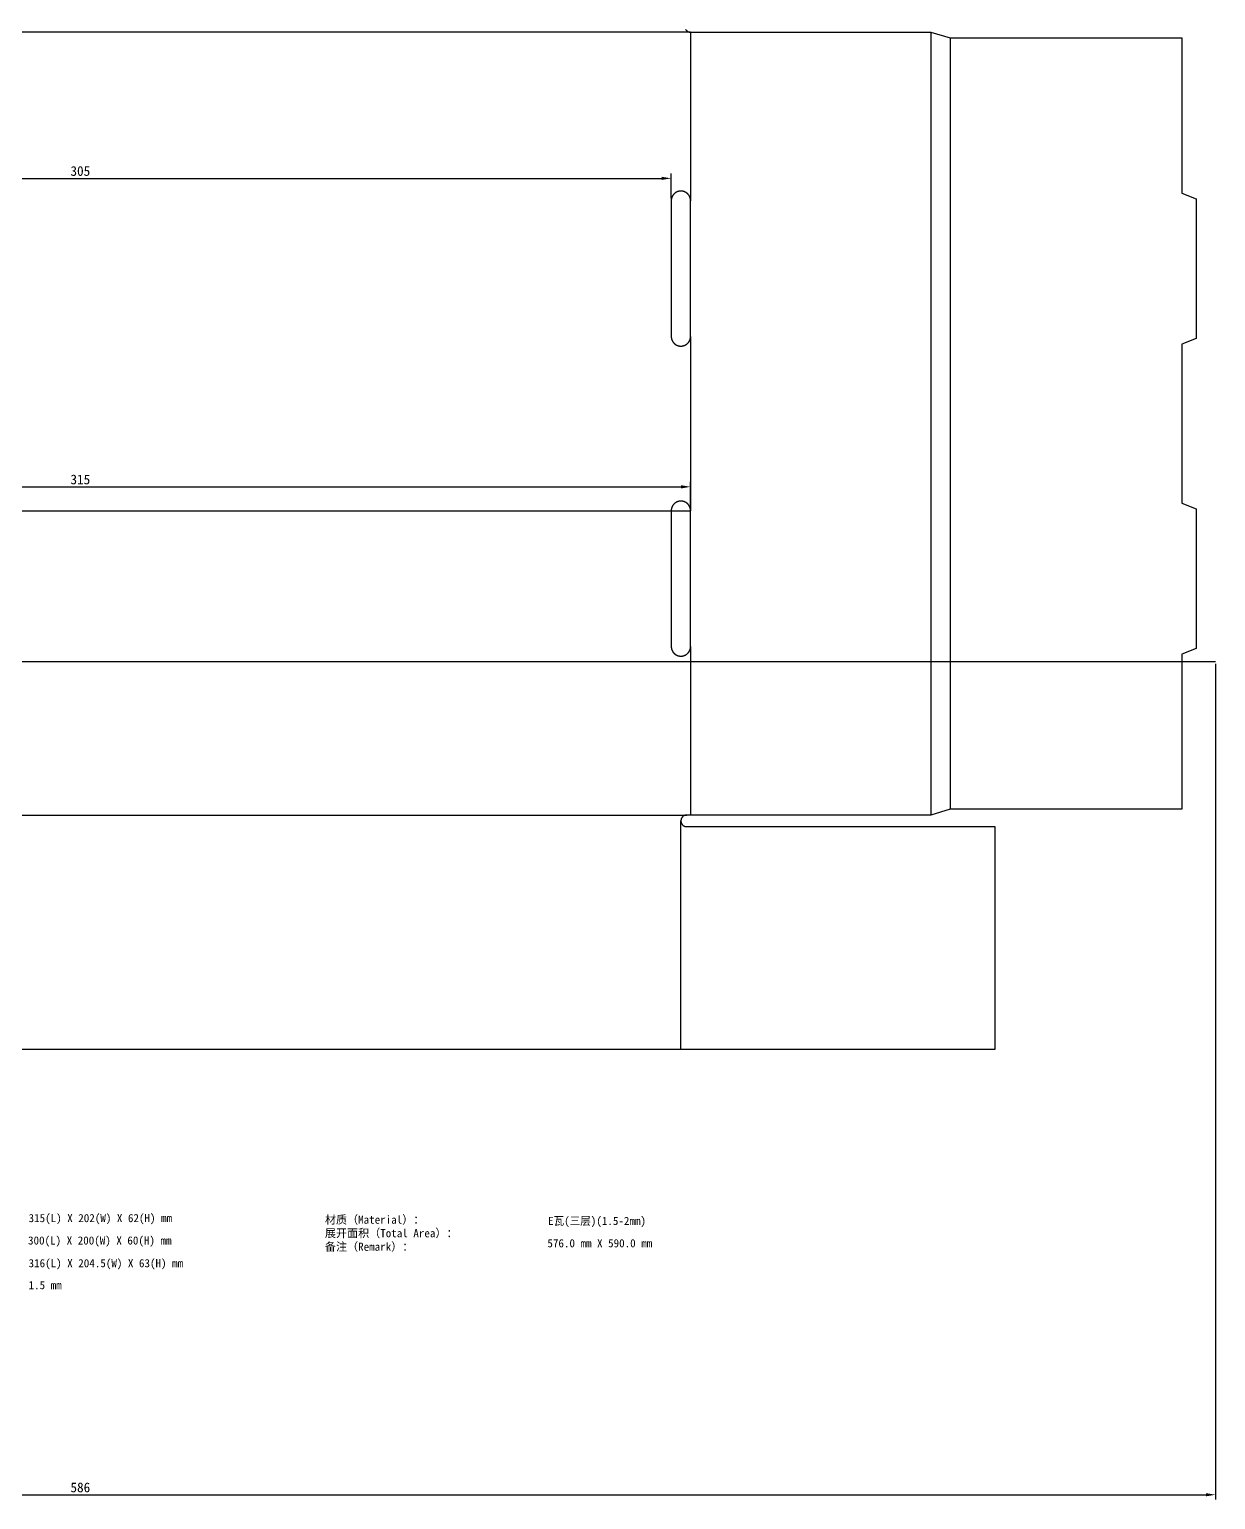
# Model space of a CAD drawing. Header units: millimetres. Extents: x -1 to 611, y -51 to 665.
# Drawn here: x 304.9 to 611, y -51.1 to 328.2 of the extents above; entities that cross this region are included whole.
import ezdxf

# ---------------------------------------------------------------- set-up
doc = ezdxf.new("R2010")
doc.units = ezdxf.units.MM
doc.layers.add('cuts', color=5, linetype='Continuous')
doc.layers.add('folds', color=1, linetype='Continuous')
doc.dimstyles.get("Standard").update_dxf_attribs({"dimtxt": 2.5, "dimasz": 2.5, "dimexe": 1.25, "dimexo": 0.625, "dimtad": 1, "dimcen": 2.5, "dimazin": 3, "dimtfac": 1, "dimtmove": 0, "dimatfit": 3, "dimarcsym": 0})

# ---------------------------------------------------------------- blocks, each defined once
blk = doc.blocks.new('*U0')
at = {"color": 5, "lineweight": 50}
blk.add_line((106.86, -9.03), (135, -9.03), dxfattribs=at)
at = {"color": 1, "lineweight": 50}
blk.add_line((106.86, -17.05), (135, -17.05), dxfattribs=at)
at = {"color": 3, "lineweight": 50}
blk.add_line((106.86, -24.57), (135, -24.57), dxfattribs=at)
at = {"color": 30}
blk.add_lwpolyline([(15.09, -16.7), (15.09, -17.11), (14.93, -18.35), (14.45, -19.89), (13.69, -21.28), (12.69, -22.49), (11.48, -23.49), (10.09, -24.25), (8.55, -24.73), (7.31, -24.89), (6.9, -24.89), (6.49, -24.89), (5.25, -24.73), (3.71, -24.25), (2.32, -23.49), (1.11, -22.49), (0.11, -21.28), (-0.65, -19.89), (-1.13, -18.35), (-1.29, -17.11), (-1.29, -16.7), (-1.29, -16.29), (-1.13, -15.05), (-0.65, -13.51), (0.11, -12.12), (1.11, -10.9), (2.32, -9.9), (3.71, -9.15), (5.25, -8.67), (6.49, -8.5), (6.9, -8.5), (7.31, -8.5), (8.55, -8.67), (10.09, -9.15), (11.48, -9.9), (12.69, -10.9), (13.69, -12.12), (14.45, -13.51), (14.93, -15.05), (15.09, -16.29), (15.09, -16.7)], close=True, dxfattribs=at)
at = {"color": 7}
for points in [[(6.9, -22.41), (6.84, -22.41), (6.66, -22.36), (6.64, -22.34), (2.14, -19.74), (2.1, -19.72), (1.95, -19.55), (1.88, -19.36), (1.88, -19.3), (1.88, -16.57), (1.88, -16.5), (1.95, -16.31), (2.1, -16.14), (2.13, -16.12), (2.17, -16.1), (2.39, -16.05), (2.61, -16.1), (2.65, -16.12), (5.11, -17.53), (5.15, -17.56), (5.3, -17.72), (5.37, -17.91), (5.37, -17.98), (5.37, -20.42), (6.9, -21.31), (10.89, -19), (10.89, -14.39), (6.9, -12.08), (3.42, -14.09), (7.15, -16.25), (7.19, -16.27), (7.34, -16.44), (7.41, -16.63), (7.41, -16.7), (7.41, -19.4), (7.41, -19.49), (7.26, -19.76), (6.99, -19.91), (6.9, -19.91), (6.81, -19.91), (6.53, -19.76), (6.38, -19.49), (6.38, -19.4), (6.38, -16.99), (2.13, -14.54), (2.1, -14.51), (1.95, -14.35), (1.88, -14.16), (1.88, -14.09), (1.88, -14.03), (1.95, -13.84), (2.1, -13.67), (2.13, -13.65), (6.64, -11.05), (6.68, -11.02), (6.9, -10.98), (7.11, -11.02), (7.15, -11.05), (11.66, -13.65), (11.7, -13.67), (11.85, -13.84), (11.92, -14.03), (11.92, -14.09), (11.92, -19.3), (11.92, -19.36), (11.85, -19.55), (11.7, -19.72), (11.66, -19.74), (7.15, -22.34), (7.13, -22.35), (6.96, -22.41), (6.9, -22.41)], [(21.36, -11.14), (21.4, -11.14), (21.54, -11.22), (21.59, -11.38), (21.59, -11.41), (21.59, -11.41), (21.58, -11.43), (21.51, -11.7), (21.49, -11.74), (28.55, -11.74), (28.62, -11.74), (28.82, -11.85), (28.93, -12.05), (28.93, -12.12), (28.93, -17.85), (28.93, -18.03), (28.79, -18.59), (28.48, -19.11), (28.39, -19.2), (28.3, -19.29), (27.77, -19.6), (27.2, -19.74), (27.01, -19.74), (25.91, -19.74), (25.84, -19.74), (25.64, -19.63), (25.53, -19.43), (25.53, -19.36), (25.53, -18.63), (19.98, -18.63), (19.98, -20.48), (19.98, -20.55), (20.08, -20.78), (20.32, -20.88), (20.4, -20.88), (27.7, -20.88), (27.96, -20.88), (28.65, -20.73), (28.73, -20.7), (28.77, -20.68), (28.92, -20.68), (29.08, -20.74), (29.2, -20.87), (29.24, -21.01), (29.24, -21.05), (29.24, -21.69), (29.24, -21.74), (29.17, -21.9), (29.03, -22.03), (28.99, -22.04), (28.89, -22.08), (28.01, -22.25), (27.71, -22.25), (20, -22.25), (19.83, -22.25), (19.33, -22.16), (18.84, -21.88), (18.55, -21.41), (18.46, -20.92), (18.46, -20.75), (18.46, -17.7), (18.46, -17.64), (18.57, -17.44), (18.77, -17.33), (18.84, -17.33), (24.19, -17.33), (24.19, -15.48), (19.61, -15.48), (19.55, -15.48), (19.35, -15.38), (19.25, -15.19), (19.25, -15.12), (19.25, -14.97), (19.19, -15.01), (18.6, -15.4), (18.54, -15.43), (18.5, -15.45), (18.35, -15.48), (18.17, -15.42), (18.03, -15.29), (17.98, -15.15), (17.98, -15.1), (17.98, -14.11), (17.98, -14.06), (18.03, -13.92), (18.15, -13.8), (18.18, -13.78), (18.29, -13.72), (18.8, -13.33), (19.25, -12.85), (19.34, -12.74), (19.4, -12.65), (19.9, -11.68), (19.93, -11.58), (19.95, -11.51), (20.16, -11.26), (20.44, -11.13), (20.54, -11.13), (21.36, -11.13), (21.36, -11.14)], [(37.06, -11.14), (37.13, -11.14), (37.35, -11.26), (37.47, -11.47), (37.47, -11.55), (37.47, -20.6), (37.47, -20.79), (37.36, -21.36), (37.11, -21.8), (37.03, -21.87), (36.96, -21.93), (36.49, -22.16), (35.92, -22.26), (35.74, -22.26), (34.17, -22.26), (34.1, -22.26), (33.9, -22.15), (33.79, -21.95), (33.79, -21.88), (33.79, -21.17), (33.79, -21.1), (33.9, -20.9), (34.1, -20.79), (34.17, -20.79), (35.25, -20.79), (35.3, -20.79), (35.47, -20.75), (35.65, -20.63), (35.77, -20.45), (35.81, -20.28), (35.81, -20.23), (35.81, -11.55), (35.81, -11.48), (35.93, -11.26), (36.15, -11.14), (36.22, -11.14), (37.06, -11.14), (37.06, -11.14)], [(48.72, -11.15), (49.86, -11.15), (49.92, -11.15), (50.13, -11.21), (50.33, -11.33), (50.37, -11.37), (50.46, -11.47), (51.09, -11.93), (51.91, -12.36), (52.11, -12.44), (52.31, -12.52), (53.33, -12.82), (54.37, -12.98), (54.58, -12.99), (54.63, -12.99), (54.82, -13.09), (54.92, -13.28), (54.92, -13.34), (54.92, -13.82), (54.92, -13.89), (54.8, -14.09), (54.57, -14.18), (54.52, -14.17), (54.39, -14.15), (53.16, -13.91), (53.04, -13.88), (53.04, -14.12), (53.04, -14.19), (52.93, -14.38), (52.73, -14.5), (52.66, -14.5), (45.93, -14.5), (45.87, -14.5), (45.67, -14.38), (45.56, -14.19), (45.56, -14.12), (45.56, -13.88), (45.43, -13.91), (44.14, -14.16), (44.01, -14.18), (43.96, -14.18), (43.77, -14.1), (43.66, -13.93), (43.66, -13.87), (43.66, -13.29), (43.66, -13.24), (43.75, -13.08), (43.91, -12.99), (43.96, -12.99), (44.17, -12.98), (45.23, -12.82), (46.27, -12.52), (46.48, -12.44), (46.67, -12.36), (47.49, -11.94), (48.11, -11.47), (48.2, -11.37), (48.24, -11.34), (48.44, -11.21), (48.65, -11.15), (48.72, -11.15)], [(20.09, -14.21), (25.28, -14.21), (25.34, -14.21), (25.54, -14.32), (25.66, -14.52), (25.66, -14.59), (25.66, -18.28), (26.57, -18.28), (26.67, -18.28), (26.96, -18.23), (27.23, -18.07), (27.39, -17.8), (27.45, -17.51), (27.45, -17.42), (27.45, -13.04), (20.94, -13.04), (20.88, -13.15), (20.17, -14.12), (20.09, -14.21)], [(33.19, -12.66), (33.25, -12.66), (33.46, -12.77), (33.57, -12.98), (33.57, -13.04), (33.56, -13.43), (33.48, -15.31), (33.31, -17.04), (33.26, -17.36), (33.21, -17.68), (32.59, -20.48), (32.51, -20.72), (32.5, -20.76), (32.38, -20.91), (32.21, -20.98), (32.15, -20.98), (31.3, -20.98), (31.25, -20.98), (31.12, -20.94), (30.99, -20.83), (30.92, -20.67), (30.92, -20.54), (30.93, -20.5), (31.01, -20.26), (31.56, -17.76), (31.6, -17.51), (31.65, -17.16), (31.96, -13.43), (31.96, -13.03), (31.96, -12.98), (32.07, -12.76), (32.27, -12.66), (32.34, -12.66), (33.19, -12.66)], [(41.17, -12.99), (42.06, -20.56), (42.06, -20.61), (41.96, -20.85), (41.75, -20.98), (41.68, -20.98), (40.84, -20.98), (40.77, -20.98), (40.58, -20.88), (40.47, -20.69), (40.46, -20.65), (39.57, -13.08), (39.56, -13.02), (39.66, -12.78), (39.88, -12.66), (39.95, -12.66), (40.79, -12.66), (40.85, -12.66), (41.04, -12.75), (41.16, -12.94), (41.17, -12.99)], [(54.29, -15.5), (54.29, -17.88), (44.29, -17.88), (44.29, -15.5), (44.29, -15.43), (44.4, -15.24), (44.6, -15.12), (44.66, -15.12), (53.91, -15.12), (53.98, -15.12), (54.18, -15.24), (54.29, -15.43), (54.29, -15.5)], [(46.8, -13.52), (51.77, -13.52), (51.52, -13.43), (50.39, -12.9), (49.45, -12.25), (49.29, -12.1), (49.13, -12.24), (48.18, -12.88), (47.05, -13.43), (46.8, -13.52)], [(2.91, -19), (4.34, -19.83), (4.34, -18.28), (2.91, -17.45), (2.91, -19)], [(54.56, -19.01), (54.56, -21.09), (54.57, -21.09), (54.63, -21.09), (54.82, -21.2), (54.92, -21.38), (54.92, -21.44), (54.92, -22.26), (43.66, -22.26), (43.66, -21.44), (43.66, -21.38), (43.76, -21.2), (43.95, -21.09), (44.01, -21.09), (44.01, -19.01), (44.01, -18.95), (44.12, -18.75), (44.32, -18.64), (44.39, -18.64), (54.18, -18.64), (54.24, -18.64), (54.44, -18.75), (54.56, -18.95), (54.56, -19.01)], [(45.78, -16.96), (52.8, -16.96), (52.8, -16.08), (45.78, -16.08), (45.78, -16.96)], [(45.4, -21.09), (47.23, -21.09), (47.23, -19.76), (45.4, -19.76), (45.4, -21.09)], [(48.4, -21.09), (50.17, -21.09), (50.17, -19.76), (48.4, -19.76), (48.4, -21.09)], [(51.35, -21.09), (53.16, -21.09), (53.16, -19.76), (51.35, -19.76), (51.35, -21.09)]]:
    blk.add_lwpolyline(points, close=True, dxfattribs=at)
at = {"insert": (62.48, -7.22), "char_height": 2.81671, "attachment_point": 1}
blk.add_mtext_dynamic_manual_height_columns('{\\fArial Unicode MS|b0|i0|c134|p0;切割线（\\fSimSun|b0|i0|c134|p2;Cut Lines\\fArial Unicode MS|b0|i0|c134|p0;）\\fSimSun|b0|i0|c134|p2;\\P\\fArial Unicode MS|b0|i0|c134|p0;折叠线（\\fSimSun|b0|i0|c134|p2;Fold Lines\\fArial Unicode MS|b0|i0|c134|p0;）\\fSimSun|b0|i0|c134|p2;\\H2.14166x; \\H0.46693x;\\P\\fArial Unicode MS|b0|i0|c134|p0;出血线（\\fSimSun|b0|i0|c134|p2;Bleed Lines\\fArial Unicode MS|b0|i0|c134|p0;）\\H1.76775x; }', width=43.0189, gutter_width=112.21, heights=[22.95], dxfattribs=at)
at = {"lineweight": 211}
for s, width, heights, insert, char_height, attachment_point in [('{\\fSimSun|b0|i0|c134|p2;盒型名称}', 19.2043, [0], (149.15, -7.02), 2.9911, 1), ('{\\fArial Unicode MS|b0|i0|c134|p0;制造尺寸（\\fSimSun|b0|i0|c134|p2;\\C0;Manufacturing Dimensions\\fArial Unicode MS|b0|i0|c134|p0;\\C256;）：\\fSimSun|b0|i0|c134|p2;\\P\\fArial Unicode MS|b0|i0|c134|p0;\\C0;内尺寸（\\fSimSun|b0|i0|c134|p2;Inside Dimensions\\fArial Unicode MS|b0|i0|c134|p0;）：\\fSimSun|b0|i0|c134|p2;\\H2.13842x; \\H0.46764x;\\P\\fArial Unicode MS|b0|i0|c134|p0;外尺寸（\\fSimSun|b0|i0|c134|p2;Outside Dimensions\\fArial Unicode MS|b0|i0|c134|p0;）：\\fSimSun|b0|i0|c134|p2;\\H1.76014x; \\H0.56814x;\\P\\fArial Unicode MS|b0|i0|c134|p0;厚度（\\fSimSun|b0|i0|c134|p2;Thickness\\fArial Unicode MS|b0|i0|c134|p0;）：\\H1.88094x; }', 62.394, [0], (238.61, -7.12), 2.09375, 1), ('315(L) X 202(W) X 62(H) mm', 66.9285, [0], (304.64, -7.45), 2.0938, 1), ('{\\fArial Unicode MS|b0|i0|c134|p0;材质（\\fSimSun|b0|i0|c134|p2;\\C0;Material\\fArial Unicode MS|b0|i0|c134|p0;\\C256;）：\\fSimSun|b0|i0|c134|p2;\\P\\fArial Unicode MS|b0|i0|c134|p0;\\C0;展开面积（\\fSimSun|b0|i0|c134|p2;Total Area\\fArial Unicode MS|b0|i0|c134|p0;）：\\fSimSun|b0|i0|c134|p2;\\H2.13381x; \\H0.46865x;\\P\\fArial Unicode MS|b0|i0|c134|p0;备注（\\fSimSun|b0|i0|c134|p2;Remark\\fArial Unicode MS|b0|i0|c134|p0;）：\\H1.76559x; }', 55.946, [0], (381.12, -7.86), 2.09375, 1), ('E瓦(三层)(1.5-2mm)', 66.9285, [0], (438.73, -8.18), 2.0938, 1), ('飞机盒', 81.4197, [9.16], (189.54, -16.4), 4.487, 5), ('300(L) X 200(W) X 60(H) mm', 66.8699, [0], (304.5, -13.23), 2.0938, 1), ('576.0 mm X 590.0 mm', 66.9676, [0], (438.54, -13.94), 2.0938, 1), ('316(L) X 204.5(W) X 63(H) mm', 66.9676, [0], (304.64, -19.09), 2.0938, 1), ('{\\fSimSun|b0|i0|c134|p2;盒型ID：}', 19.2043, [0], (148.99, -22.71), 2.9911, 1), ('150010', 19.2043, [0], (165.49, -23.05), 2.991, 1), ('1.5 mm', 66.909, [0], (304.64, -24.75), 2.094, 1)]:
    blk.add_mtext_dynamic_manual_height_columns(s, width=width, gutter_width=214.48, heights=heights, dxfattribs=dict(at, insert=insert, char_height=char_height, attachment_point=attachment_point))
blk = doc.blocks.new('traditional')
at = {"layer": 'cuts'}
for p, q in [((445.5, 267.5), (507.5, 267.5)), ((507.5, 267.5), (512.5, 266)), ((512.5, 266), (572.25, 266)), ((572.25, 266), (572.25, 226)), ((440.5, 224), (440.5, 189)), ((443, 226.5), (443, 226.5)), ((445.5, 189), (445.5, 224)), ((445.5, 224), (445.5, 224)), ((572.25, 226), (576, 224.5)), ((576, 224.5), (576, 188.5)), ((443, 186.5), (443, 186.5)), ((576, 188.5), (572.25, 187)), ((572.25, 187), (572.25, 146)), ((443, 146.5), (443, 146.5)), ((572.25, 146), (576, 144.5)), ((576, 144.5), (576, 108.5)), ((440.5, 144), (440.5, 109)), ((445.5, 109), (445.5, 144)), ((445.5, 144), (445.5, 144)), ((443, 106.5), (443, 106.5)), ((576, 108.5), (572.25, 107)), ((572.25, 107), (572.25, 67)), ((445.5, 65.5), (444.5, 65.5)), ((507.5, 65.5), (445.5, 65.5)), ((512.5, 67), (507.5, 65.5)), ((572.25, 67), (512.5, 67)), ((444.5, 62.5), (446, 62.5)), ((446, 62.5), (524, 62.5)), ((524, 62.5), (524, 5)), ((443, 5), (52, 5)), ((524, 5), (443, 5))]:
    blk.add_line(p, q, dxfattribs=at)
for points in [[(444.22, 268.22), (444.23, 268.2), (444.25, 268.18), (444.26, 268.16), (444.27, 268.14), (444.29, 268.12), (444.3, 268.1), (444.31, 268.08), (444.33, 268.06), (444.34, 268.04), (444.36, 268.03), (444.37, 268.01), (444.39, 267.99), (444.41, 267.97), (444.42, 267.96), (444.44, 267.94), (444.46, 267.92), (444.47, 267.91), (444.49, 267.89), (444.51, 267.87), (444.53, 267.86), (444.54, 267.84), (444.56, 267.83), (444.58, 267.81), (444.6, 267.8), (444.62, 267.79), (444.64, 267.77), (444.66, 267.76), (444.68, 267.75), (444.7, 267.73), (444.72, 267.72), (444.74, 267.71), (444.76, 267.7), (444.78, 267.69), (444.8, 267.67), (444.82, 267.66), (444.84, 267.65), (444.86, 267.64), (444.88, 267.63), (444.9, 267.62), (444.93, 267.61), (444.95, 267.61), (444.97, 267.6), (444.99, 267.59), (445.01, 267.58), (445.04, 267.57), (445.06, 267.57), (445.08, 267.56), (445.1, 267.55), (445.13, 267.55), (445.15, 267.54), (445.17, 267.54), (445.2, 267.53), (445.22, 267.53), (445.24, 267.52), (445.27, 267.52), (445.29, 267.51), (445.31, 267.51), (445.34, 267.51), (445.36, 267.51), (445.38, 267.5), (445.41, 267.5), (445.43, 267.5), (445.45, 267.5), (445.48, 267.5), (445.5, 267.5)], [(443, 226.5), (442.96, 226.5), (442.92, 226.5), (442.88, 226.5), (442.84, 226.5), (442.8, 226.49), (442.76, 226.49), (442.73, 226.48), (442.69, 226.48), (442.65, 226.48), (442.61, 226.47), (442.57, 226.46), (442.53, 226.46), (442.49, 226.45), (442.45, 226.44), (442.42, 226.43), (442.38, 226.42), (442.34, 226.41), (442.3, 226.4), (442.26, 226.39), (442.23, 226.38), (442.19, 226.37), (442.15, 226.35), (442.12, 226.34), (442.08, 226.32), (442.04, 226.31), (442.01, 226.29), (441.97, 226.28), (441.94, 226.26), (441.9, 226.25), (441.87, 226.23), (441.83, 226.21), (441.8, 226.19), (441.76, 226.17), (441.73, 226.15), (441.69, 226.13), (441.66, 226.11), (441.63, 226.09), (441.59, 226.07), (441.56, 226.05), (441.53, 226.02), (441.5, 226), (441.47, 225.98), (441.44, 225.95), (441.41, 225.93), (441.38, 225.9), (441.35, 225.88), (441.32, 225.85), (441.29, 225.82), (441.26, 225.8), (441.23, 225.77), (441.2, 225.74), (441.18, 225.71), (441.15, 225.68), (441.12, 225.65), (441.1, 225.62), (441.07, 225.59), (441.05, 225.56), (441.02, 225.53), (441, 225.5), (440.98, 225.47), (440.95, 225.44), (440.93, 225.41), (440.91, 225.37), (440.89, 225.34), (440.87, 225.31), (440.85, 225.27), (440.83, 225.24), (440.81, 225.2), (440.79, 225.17), (440.77, 225.13), (440.75, 225.1), (440.74, 225.06), (440.72, 225.03), (440.71, 224.99), (440.69, 224.96), (440.68, 224.92), (440.66, 224.88), (440.65, 224.85), (440.63, 224.81), (440.62, 224.77), (440.61, 224.74), (440.6, 224.7), (440.59, 224.66), (440.58, 224.62), (440.57, 224.58), (440.56, 224.55), (440.55, 224.51), (440.54, 224.47), (440.54, 224.43), (440.53, 224.39), (440.52, 224.35), (440.52, 224.31), (440.52, 224.27), (440.51, 224.24), (440.51, 224.2), (440.5, 224.16), (440.5, 224.12), (440.5, 224.08), (440.5, 224.04), (440.5, 224)], [(445.5, 224), (445.5, 224.04), (445.5, 224.08), (445.5, 224.12), (445.5, 224.16), (445.49, 224.2), (445.49, 224.24), (445.48, 224.27), (445.48, 224.31), (445.48, 224.35), (445.47, 224.39), (445.46, 224.43), (445.46, 224.47), (445.45, 224.51), (445.44, 224.55), (445.43, 224.58), (445.42, 224.62), (445.41, 224.66), (445.4, 224.7), (445.39, 224.74), (445.38, 224.77), (445.37, 224.81), (445.35, 224.85), (445.34, 224.88), (445.32, 224.92), (445.31, 224.96), (445.29, 224.99), (445.28, 225.03), (445.26, 225.06), (445.25, 225.1), (445.23, 225.13), (445.21, 225.17), (445.19, 225.2), (445.17, 225.24), (445.15, 225.27), (445.13, 225.31), (445.11, 225.34), (445.09, 225.37), (445.07, 225.41), (445.05, 225.44), (445.02, 225.47), (445, 225.5), (444.98, 225.53), (444.95, 225.56), (444.93, 225.59), (444.9, 225.62), (444.88, 225.65), (444.85, 225.68), (444.82, 225.71), (444.8, 225.74), (444.77, 225.77), (444.74, 225.8), (444.71, 225.82), (444.68, 225.85), (444.65, 225.88), (444.62, 225.9), (444.59, 225.93), (444.56, 225.95), (444.53, 225.98), (444.5, 226), (444.47, 226.02), (444.44, 226.05), (444.41, 226.07), (444.37, 226.09), (444.34, 226.11), (444.31, 226.13), (444.27, 226.15), (444.24, 226.17), (444.2, 226.19), (444.17, 226.21), (444.13, 226.23), (444.1, 226.25), (444.06, 226.26), (444.03, 226.28), (443.99, 226.29), (443.96, 226.31), (443.92, 226.32), (443.88, 226.34), (443.85, 226.35), (443.81, 226.37), (443.77, 226.38), (443.74, 226.39), (443.7, 226.4), (443.66, 226.41), (443.62, 226.42), (443.58, 226.43), (443.55, 226.44), (443.51, 226.45), (443.47, 226.46), (443.43, 226.46), (443.39, 226.47), (443.35, 226.48), (443.31, 226.48), (443.27, 226.48), (443.24, 226.49), (443.2, 226.49), (443.16, 226.5), (443.12, 226.5), (443.08, 226.5), (443.04, 226.5), (443, 226.5)], [(440.5, 189), (440.5, 188.96), (440.5, 188.92), (440.5, 188.88), (440.5, 188.84), (440.51, 188.8), (440.51, 188.76), (440.52, 188.73), (440.52, 188.69), (440.52, 188.65), (440.53, 188.61), (440.54, 188.57), (440.54, 188.53), (440.55, 188.49), (440.56, 188.45), (440.57, 188.42), (440.58, 188.38), (440.59, 188.34), (440.6, 188.3), (440.61, 188.26), (440.62, 188.23), (440.63, 188.19), (440.65, 188.15), (440.66, 188.12), (440.68, 188.08), (440.69, 188.04), (440.71, 188.01), (440.72, 187.97), (440.74, 187.94), (440.75, 187.9), (440.77, 187.87), (440.79, 187.83), (440.81, 187.8), (440.83, 187.76), (440.85, 187.73), (440.87, 187.69), (440.89, 187.66), (440.91, 187.63), (440.93, 187.59), (440.95, 187.56), (440.98, 187.53), (441, 187.5), (441.02, 187.47), (441.05, 187.44), (441.07, 187.41), (441.1, 187.38), (441.12, 187.35), (441.15, 187.32), (441.18, 187.29), (441.2, 187.26), (441.23, 187.23), (441.26, 187.2), (441.29, 187.18), (441.32, 187.15), (441.35, 187.12), (441.38, 187.1), (441.41, 187.07), (441.44, 187.05), (441.47, 187.02), (441.5, 187), (441.53, 186.98), (441.56, 186.95), (441.59, 186.93), (441.63, 186.91), (441.66, 186.89), (441.69, 186.87), (441.73, 186.85), (441.76, 186.83), (441.8, 186.81), (441.83, 186.79), (441.87, 186.77), (441.9, 186.75), (441.94, 186.74), (441.97, 186.72), (442.01, 186.71), (442.04, 186.69), (442.08, 186.68), (442.12, 186.66), (442.15, 186.65), (442.19, 186.63), (442.23, 186.62), (442.26, 186.61), (442.3, 186.6), (442.34, 186.59), (442.38, 186.58), (442.42, 186.57), (442.45, 186.56), (442.49, 186.55), (442.53, 186.54), (442.57, 186.54), (442.61, 186.53), (442.65, 186.52), (442.69, 186.52), (442.73, 186.52), (442.76, 186.51), (442.8, 186.51), (442.84, 186.5), (442.88, 186.5), (442.92, 186.5), (442.96, 186.5), (443, 186.5)], [(443, 186.5), (443.04, 186.5), (443.08, 186.5), (443.12, 186.5), (443.16, 186.5), (443.2, 186.51), (443.24, 186.51), (443.27, 186.52), (443.31, 186.52), (443.35, 186.52), (443.39, 186.53), (443.43, 186.54), (443.47, 186.54), (443.51, 186.55), (443.55, 186.56), (443.58, 186.57), (443.62, 186.58), (443.66, 186.59), (443.7, 186.6), (443.74, 186.61), (443.77, 186.62), (443.81, 186.63), (443.85, 186.65), (443.88, 186.66), (443.92, 186.68), (443.96, 186.69), (443.99, 186.71), (444.03, 186.72), (444.06, 186.74), (444.1, 186.75), (444.13, 186.77), (444.17, 186.79), (444.2, 186.81), (444.24, 186.83), (444.27, 186.85), (444.31, 186.87), (444.34, 186.89), (444.37, 186.91), (444.41, 186.93), (444.44, 186.95), (444.47, 186.98), (444.5, 187), (444.53, 187.02), (444.56, 187.05), (444.59, 187.07), (444.62, 187.1), (444.65, 187.12), (444.68, 187.15), (444.71, 187.18), (444.74, 187.2), (444.77, 187.23), (444.8, 187.26), (444.82, 187.29), (444.85, 187.32), (444.88, 187.35), (444.9, 187.38), (444.93, 187.41), (444.95, 187.44), (444.98, 187.47), (445, 187.5), (445.02, 187.53), (445.05, 187.56), (445.07, 187.59), (445.09, 187.63), (445.11, 187.66), (445.13, 187.69), (445.15, 187.73), (445.17, 187.76), (445.19, 187.8), (445.21, 187.83), (445.23, 187.87), (445.25, 187.9), (445.26, 187.94), (445.28, 187.97), (445.29, 188.01), (445.31, 188.04), (445.32, 188.08), (445.34, 188.12), (445.35, 188.15), (445.37, 188.19), (445.38, 188.23), (445.39, 188.26), (445.4, 188.3), (445.41, 188.34), (445.42, 188.38), (445.43, 188.42), (445.44, 188.45), (445.45, 188.49), (445.46, 188.53), (445.46, 188.57), (445.47, 188.61), (445.48, 188.65), (445.48, 188.69), (445.48, 188.73), (445.49, 188.76), (445.49, 188.8), (445.5, 188.84), (445.5, 188.88), (445.5, 188.92), (445.5, 188.96), (445.5, 189)], [(443, 146.5), (442.96, 146.5), (442.92, 146.5), (442.88, 146.5), (442.84, 146.5), (442.8, 146.49), (442.76, 146.49), (442.73, 146.48), (442.69, 146.48), (442.65, 146.48), (442.61, 146.47), (442.57, 146.46), (442.53, 146.46), (442.49, 146.45), (442.45, 146.44), (442.42, 146.43), (442.38, 146.42), (442.34, 146.41), (442.3, 146.4), (442.26, 146.39), (442.23, 146.38), (442.19, 146.37), (442.15, 146.35), (442.12, 146.34), (442.08, 146.32), (442.04, 146.31), (442.01, 146.29), (441.97, 146.28), (441.94, 146.26), (441.9, 146.25), (441.87, 146.23), (441.83, 146.21), (441.8, 146.19), (441.76, 146.17), (441.73, 146.15), (441.69, 146.13), (441.66, 146.11), (441.63, 146.09), (441.59, 146.07), (441.56, 146.05), (441.53, 146.02), (441.5, 146), (441.47, 145.98), (441.44, 145.95), (441.41, 145.93), (441.38, 145.9), (441.35, 145.88), (441.32, 145.85), (441.29, 145.82), (441.26, 145.8), (441.23, 145.77), (441.2, 145.74), (441.18, 145.71), (441.15, 145.68), (441.12, 145.65), (441.1, 145.62), (441.07, 145.59), (441.05, 145.56), (441.02, 145.53), (441, 145.5), (440.98, 145.47), (440.95, 145.44), (440.93, 145.41), (440.91, 145.37), (440.89, 145.34), (440.87, 145.31), (440.85, 145.27), (440.83, 145.24), (440.81, 145.2), (440.79, 145.17), (440.77, 145.13), (440.75, 145.1), (440.74, 145.06), (440.72, 145.03), (440.71, 144.99), (440.69, 144.96), (440.68, 144.92), (440.66, 144.88), (440.65, 144.85), (440.63, 144.81), (440.62, 144.77), (440.61, 144.74), (440.6, 144.7), (440.59, 144.66), (440.58, 144.62), (440.57, 144.58), (440.56, 144.55), (440.55, 144.51), (440.54, 144.47), (440.54, 144.43), (440.53, 144.39), (440.52, 144.35), (440.52, 144.31), (440.52, 144.27), (440.51, 144.24), (440.51, 144.2), (440.5, 144.16), (440.5, 144.12), (440.5, 144.08), (440.5, 144.04), (440.5, 144)], [(445.5, 144), (445.5, 144.04), (445.5, 144.08), (445.5, 144.12), (445.5, 144.16), (445.49, 144.2), (445.49, 144.24), (445.48, 144.27), (445.48, 144.31), (445.48, 144.35), (445.47, 144.39), (445.46, 144.43), (445.46, 144.47), (445.45, 144.51), (445.44, 144.55), (445.43, 144.58), (445.42, 144.62), (445.41, 144.66), (445.4, 144.7), (445.39, 144.74), (445.38, 144.77), (445.37, 144.81), (445.35, 144.85), (445.34, 144.88), (445.32, 144.92), (445.31, 144.96), (445.29, 144.99), (445.28, 145.03), (445.26, 145.06), (445.25, 145.1), (445.23, 145.13), (445.21, 145.17), (445.19, 145.2), (445.17, 145.24), (445.15, 145.27), (445.13, 145.31), (445.11, 145.34), (445.09, 145.37), (445.07, 145.41), (445.05, 145.44), (445.02, 145.47), (445, 145.5), (444.98, 145.53), (444.95, 145.56), (444.93, 145.59), (444.9, 145.62), (444.88, 145.65), (444.85, 145.68), (444.82, 145.71), (444.8, 145.74), (444.77, 145.77), (444.74, 145.8), (444.71, 145.82), (444.68, 145.85), (444.65, 145.88), (444.62, 145.9), (444.59, 145.93), (444.56, 145.95), (444.53, 145.98), (444.5, 146), (444.47, 146.02), (444.44, 146.05), (444.41, 146.07), (444.37, 146.09), (444.34, 146.11), (444.31, 146.13), (444.27, 146.15), (444.24, 146.17), (444.2, 146.19), (444.17, 146.21), (444.13, 146.23), (444.1, 146.25), (444.06, 146.26), (444.03, 146.28), (443.99, 146.29), (443.96, 146.31), (443.92, 146.32), (443.88, 146.34), (443.85, 146.35), (443.81, 146.37), (443.77, 146.38), (443.74, 146.39), (443.7, 146.4), (443.66, 146.41), (443.62, 146.42), (443.58, 146.43), (443.55, 146.44), (443.51, 146.45), (443.47, 146.46), (443.43, 146.46), (443.39, 146.47), (443.35, 146.48), (443.31, 146.48), (443.27, 146.48), (443.24, 146.49), (443.2, 146.49), (443.16, 146.5), (443.12, 146.5), (443.08, 146.5), (443.04, 146.5), (443, 146.5)], [(440.5, 109), (440.5, 108.96), (440.5, 108.92), (440.5, 108.88), (440.5, 108.84), (440.51, 108.8), (440.51, 108.76), (440.52, 108.73), (440.52, 108.69), (440.52, 108.65), (440.53, 108.61), (440.54, 108.57), (440.54, 108.53), (440.55, 108.49), (440.56, 108.45), (440.57, 108.42), (440.58, 108.38), (440.59, 108.34), (440.6, 108.3), (440.61, 108.26), (440.62, 108.23), (440.63, 108.19), (440.65, 108.15), (440.66, 108.12), (440.68, 108.08), (440.69, 108.04), (440.71, 108.01), (440.72, 107.97), (440.74, 107.94), (440.75, 107.9), (440.77, 107.87), (440.79, 107.83), (440.81, 107.8), (440.83, 107.76), (440.85, 107.73), (440.87, 107.69), (440.89, 107.66), (440.91, 107.63), (440.93, 107.59), (440.95, 107.56), (440.98, 107.53), (441, 107.5), (441.02, 107.47), (441.05, 107.44), (441.07, 107.41), (441.1, 107.38), (441.12, 107.35), (441.15, 107.32), (441.18, 107.29), (441.2, 107.26), (441.23, 107.23), (441.26, 107.2), (441.29, 107.18), (441.32, 107.15), (441.35, 107.12), (441.38, 107.1), (441.41, 107.07), (441.44, 107.05), (441.47, 107.02), (441.5, 107), (441.53, 106.98), (441.56, 106.95), (441.59, 106.93), (441.63, 106.91), (441.66, 106.89), (441.69, 106.87), (441.73, 106.85), (441.76, 106.83), (441.8, 106.81), (441.83, 106.79), (441.87, 106.77), (441.9, 106.75), (441.94, 106.74), (441.97, 106.72), (442.01, 106.71), (442.04, 106.69), (442.08, 106.68), (442.12, 106.66), (442.15, 106.65), (442.19, 106.63), (442.23, 106.62), (442.26, 106.61), (442.3, 106.6), (442.34, 106.59), (442.38, 106.58), (442.42, 106.57), (442.45, 106.56), (442.49, 106.55), (442.53, 106.54), (442.57, 106.54), (442.61, 106.53), (442.65, 106.52), (442.69, 106.52), (442.73, 106.52), (442.76, 106.51), (442.8, 106.51), (442.84, 106.5), (442.88, 106.5), (442.92, 106.5), (442.96, 106.5), (443, 106.5)], [(443, 106.5), (443.04, 106.5), (443.08, 106.5), (443.12, 106.5), (443.16, 106.5), (443.2, 106.51), (443.24, 106.51), (443.27, 106.52), (443.31, 106.52), (443.35, 106.52), (443.39, 106.53), (443.43, 106.54), (443.47, 106.54), (443.51, 106.55), (443.55, 106.56), (443.58, 106.57), (443.62, 106.58), (443.66, 106.59), (443.7, 106.6), (443.74, 106.61), (443.77, 106.62), (443.81, 106.63), (443.85, 106.65), (443.88, 106.66), (443.92, 106.68), (443.96, 106.69), (443.99, 106.71), (444.03, 106.72), (444.06, 106.74), (444.1, 106.75), (444.13, 106.77), (444.17, 106.79), (444.2, 106.81), (444.24, 106.83), (444.27, 106.85), (444.31, 106.87), (444.34, 106.89), (444.37, 106.91), (444.41, 106.93), (444.44, 106.95), (444.47, 106.98), (444.5, 107), (444.53, 107.02), (444.56, 107.05), (444.59, 107.07), (444.62, 107.1), (444.65, 107.12), (444.68, 107.15), (444.71, 107.18), (444.74, 107.2), (444.77, 107.23), (444.8, 107.26), (444.82, 107.29), (444.85, 107.32), (444.88, 107.35), (444.9, 107.38), (444.93, 107.41), (444.95, 107.44), (444.98, 107.47), (445, 107.5), (445.02, 107.53), (445.05, 107.56), (445.07, 107.59), (445.09, 107.63), (445.11, 107.66), (445.13, 107.69), (445.15, 107.73), (445.17, 107.76), (445.19, 107.8), (445.21, 107.83), (445.23, 107.87), (445.25, 107.9), (445.26, 107.94), (445.28, 107.97), (445.29, 108.01), (445.31, 108.04), (445.32, 108.08), (445.34, 108.12), (445.35, 108.15), (445.37, 108.19), (445.38, 108.23), (445.39, 108.26), (445.4, 108.3), (445.41, 108.34), (445.42, 108.38), (445.43, 108.42), (445.44, 108.45), (445.45, 108.49), (445.46, 108.53), (445.46, 108.57), (445.47, 108.61), (445.48, 108.65), (445.48, 108.69), (445.48, 108.73), (445.49, 108.76), (445.49, 108.8), (445.5, 108.84), (445.5, 108.88), (445.5, 108.92), (445.5, 108.96), (445.5, 109)], [(444.5, 65.5), (444.48, 65.5), (444.45, 65.5), (444.43, 65.5), (444.41, 65.5), (444.38, 65.5), (444.36, 65.49), (444.34, 65.49), (444.31, 65.49), (444.29, 65.49), (444.27, 65.48), (444.24, 65.48), (444.22, 65.47), (444.2, 65.47), (444.17, 65.46), (444.15, 65.46), (444.13, 65.45), (444.1, 65.45), (444.08, 65.44), (444.06, 65.43), (444.04, 65.43), (444.01, 65.42), (443.99, 65.41), (443.97, 65.4), (443.95, 65.39), (443.93, 65.39), (443.9, 65.38), (443.88, 65.37), (443.86, 65.36), (443.84, 65.35), (443.82, 65.34), (443.8, 65.33), (443.78, 65.31), (443.76, 65.3), (443.74, 65.29), (443.72, 65.28), (443.7, 65.27), (443.68, 65.25), (443.66, 65.24), (443.64, 65.23), (443.62, 65.21), (443.6, 65.2), (443.58, 65.19), (443.56, 65.17), (443.54, 65.16), (443.53, 65.14), (443.51, 65.13), (443.49, 65.11), (443.47, 65.09), (443.46, 65.08), (443.44, 65.06), (443.42, 65.04), (443.41, 65.03), (443.39, 65.01), (443.37, 64.99), (443.36, 64.97), (443.34, 64.96), (443.33, 64.94), (443.31, 64.92), (443.3, 64.9), (443.29, 64.88), (443.27, 64.86), (443.26, 64.84), (443.25, 64.82), (443.23, 64.8), (443.22, 64.78), (443.21, 64.76), (443.2, 64.74), (443.19, 64.72), (443.17, 64.7), (443.16, 64.68), (443.15, 64.66), (443.14, 64.64), (443.13, 64.62), (443.12, 64.6), (443.11, 64.57), (443.11, 64.55), (443.1, 64.53), (443.09, 64.51), (443.08, 64.49), (443.07, 64.46), (443.07, 64.44), (443.06, 64.42), (443.05, 64.4), (443.05, 64.37), (443.04, 64.35), (443.04, 64.33), (443.03, 64.3), (443.03, 64.28), (443.02, 64.26), (443.02, 64.23), (443.01, 64.21), (443.01, 64.19), (443.01, 64.16), (443.01, 64.14), (443, 64.12), (443, 64.09), (443, 64.07), (443, 64.05), (443, 64.02), (443, 64)], [(443, 64), (443, 63.98), (443, 63.95), (443, 63.93), (443, 63.91), (443, 63.88), (443.01, 63.86), (443.01, 63.84), (443.01, 63.81), (443.01, 63.79), (443.02, 63.77), (443.02, 63.74), (443.03, 63.72), (443.03, 63.7), (443.04, 63.67), (443.04, 63.65), (443.05, 63.63), (443.05, 63.6), (443.06, 63.58), (443.07, 63.56), (443.07, 63.54), (443.08, 63.51), (443.09, 63.49), (443.1, 63.47), (443.11, 63.45), (443.11, 63.43), (443.12, 63.4), (443.13, 63.38), (443.14, 63.36), (443.15, 63.34), (443.16, 63.32), (443.17, 63.3), (443.19, 63.28), (443.2, 63.26), (443.21, 63.24), (443.22, 63.22), (443.23, 63.2), (443.25, 63.18), (443.26, 63.16), (443.27, 63.14), (443.29, 63.12), (443.3, 63.1), (443.31, 63.08), (443.33, 63.06), (443.34, 63.04), (443.36, 63.03), (443.37, 63.01), (443.39, 62.99), (443.41, 62.97), (443.42, 62.96), (443.44, 62.94), (443.46, 62.92), (443.47, 62.91), (443.49, 62.89), (443.51, 62.87), (443.53, 62.86), (443.54, 62.84), (443.56, 62.83), (443.58, 62.81), (443.6, 62.8), (443.62, 62.79), (443.64, 62.77), (443.66, 62.76), (443.68, 62.75), (443.7, 62.73), (443.72, 62.72), (443.74, 62.71), (443.76, 62.7), (443.78, 62.69), (443.8, 62.67), (443.82, 62.66), (443.84, 62.65), (443.86, 62.64), (443.88, 62.63), (443.9, 62.62), (443.93, 62.61), (443.95, 62.61), (443.97, 62.6), (443.99, 62.59), (444.01, 62.58), (444.04, 62.57), (444.06, 62.57), (444.08, 62.56), (444.1, 62.55), (444.13, 62.55), (444.15, 62.54), (444.17, 62.54), (444.2, 62.53), (444.22, 62.53), (444.24, 62.52), (444.27, 62.52), (444.29, 62.51), (444.31, 62.51), (444.34, 62.51), (444.36, 62.51), (444.38, 62.5), (444.41, 62.5), (444.43, 62.5), (444.45, 62.5), (444.48, 62.5), (444.5, 62.5)]]:
    blk.add_lwpolyline(points, dxfattribs=at)
at = {"layer": 'folds'}
for p, q in [((445.5, 267.5), (130.5, 267.5)), ((445.5, 267.5), (445.5, 224)), ((507.5, 267.5), (507.5, 65.5)), ((512.5, 266), (512.5, 67)), ((445.5, 189), (445.5, 144)), ((445.5, 109), (445.5, 65.5)), ((131.5, 65.5), (444.5, 65.5)), ((443, 5), (443, 64))]:
    blk.add_line(p, q, dxfattribs=at)
blk.add_attdef('NAME', (0.5, -10.5), '', height=5)
blk = doc.blocks.new('*D3')
at = {"color": 0, "lineweight": -2, "transparency": 16777216}
for p, q in [((25, 164.49), (25, -51.14)), ((611, 164.49), (611, -51.14)), ((27.5, -49.89), (608.5, -49.89))]:
    blk.add_line(p, q, dxfattribs=at)
at = {"color": 0, "transparency": 16777216}
for points in [[(27.5, -49.47), (27.5, -50.3), (25, -49.89)], [(608.5, -49.47), (608.5, -50.3), (611, -49.89)]]:
    blk.add_solid(points, dxfattribs=at)
at = {"layer": 'Defpoints', "color": 0, "transparency": 16777216}
for p in [(25, 165.12), (611, 165.12), (611, -49.89)]:
    blk.add_point(p, dxfattribs=at)
at = {"color": 0, "transparency": 16777216, "insert": (318, -48.01), "char_height": 2.5, "attachment_point": 5}
blk.add_mtext('586', dxfattribs=at)
blk = doc.blocks.new('*D15')
at = {"color": 0, "lineweight": -2, "transparency": 16777216}
for p, q in [((160.5, 204.66), (160.5, 211.48)), ((163, 210.23), (473, 210.19)), ((475.5, 204.62), (475.5, 211.44))]:
    blk.add_line(p, q, dxfattribs=at)
at = {"color": 0, "transparency": 16777216}
for points in [[(163, 210.64), (163, 209.81), (160.5, 210.23)], [(473, 210.6), (473, 209.77), (475.5, 210.19)]]:
    blk.add_solid(points, dxfattribs=at)
at = {"layer": 'Defpoints', "color": 0, "transparency": 16777216}
for p in [(475.5, 210.19), (160.5, 204.04), (475.5, 204)]:
    blk.add_point(p, dxfattribs=at)
at = {"color": 0, "transparency": 16777216, "insert": (318, 212.08), "char_height": 2.5, "attachment_point": 5, "rotation": 359.9929}
blk.add_mtext('315', dxfattribs=at)
blk = doc.blocks.new('*D20')
at = {"color": 0, "lineweight": -2, "transparency": 16777216}
for p, q in [((165.5, 284.62), (165.5, 291.03)), ((168, 289.78), (468, 289.78)), ((470.5, 284.62), (470.5, 291.03))]:
    blk.add_line(p, q, dxfattribs=at)
at = {"color": 0, "transparency": 16777216}
for points in [[(168, 290.2), (168, 289.37), (165.5, 289.78)], [(468, 290.2), (468, 289.37), (470.5, 289.78)]]:
    blk.add_solid(points, dxfattribs=at)
at = {"layer": 'Defpoints', "color": 0, "transparency": 16777216}
for p in [(470.5, 289.78), (165.5, 284), (470.5, 284)]:
    blk.add_point(p, dxfattribs=at)
at = {"color": 0, "transparency": 16777216, "insert": (318, 291.66), "char_height": 2.5, "attachment_point": 5}
blk.add_mtext('305', dxfattribs=at)

msp = doc.modelspace()

# ---------------------------------------------------------------- linework, layer by layer
for p, q in [((160.5, 204.039), (475.5, 204)), ((25, 165.115), (611, 165.115))]:
    msp.add_line(p, q)

# ---------------------------------------------------------------- block references
for name, p in [('traditional', (30, 60)), ('*U0', (0, 30))]:
    msp.add_blockref(name, p)

# ---------------------------------------------------------------- dimensions: what is measured, and where the dimension line sits
for base, p1, p2, picture, middle in [((470.5, 289.785), (165.5, 284), (470.5, 284), '*D20', (318, 291.66)), ((611, -49.887), (25, 165.115), (611, 165.115), '*D3', (318, -48.012))]:
    dim = msp.add_linear_dim(base=base, p1=p1, p2=p2, dimstyle='Standard', override={"dimtxsty": 'Standard', "dimadec": 0, "dimazin": 0, "dimfxl": 1})
    dim.commit()
    dim.dimension.update_dxf_attribs({"geometry": picture, "text_midpoint": middle})
dim = msp.add_aligned_dim(p1=(160.5, 204.039), p2=(475.5, 204), distance=6.188, dimstyle='Standard', override={"dimtxsty": 'Standard', "dimadec": 0, "dimazin": 0, "dimfxl": 1})
dim.commit()
dim.dimension.update_dxf_attribs({"geometry": '*D15', "text_midpoint": (318.001, 212.082)})

doc.saveas('drawing.dxf')
